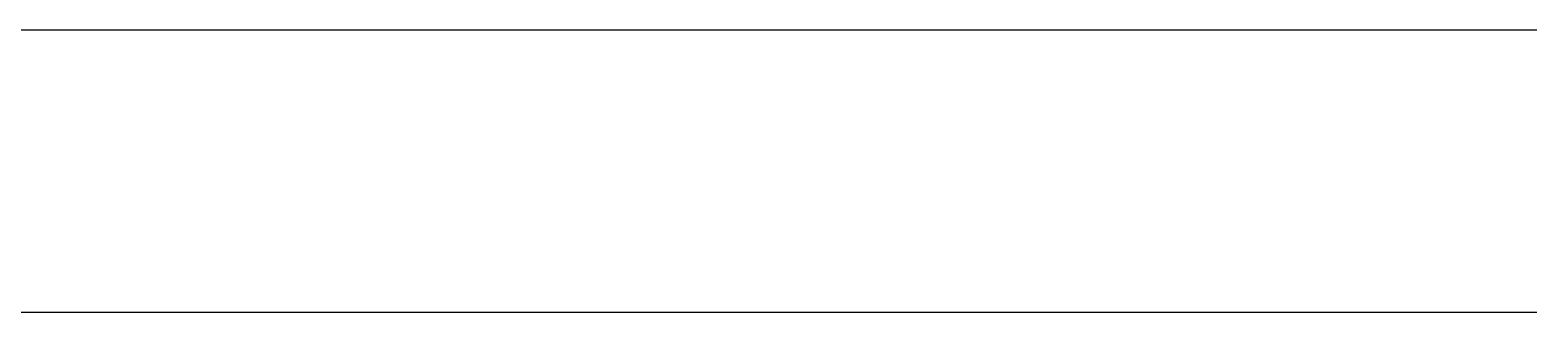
# Model space of a CAD drawing. Header units: inches. Extents: x 50.27 to 53.33, y 56.39 to 58.73.
# Drawn here: x 51.9756 to 52.1746, y 56.9891 to 57.0266 of the extents above; entities that cross this region are included whole.
import ezdxf

# ---------------------------------------------------------------- set-up
doc = ezdxf.new("R2010")
doc.units = ezdxf.units.IN
doc.header["$MEASUREMENT"] = 0

msp = doc.modelspace()

# ---------------------------------------------------------------- linework, layer by layer
for p, q in [((51.70503835489839, 57.02657714153409), (52.30503835487511, 57.02657714153409)), ((51.74253835487511, 56.98907714161558), (52.26753835489839, 56.98907714149917))]:
    msp.add_line(p, q)

doc.saveas('drawing.dxf')
